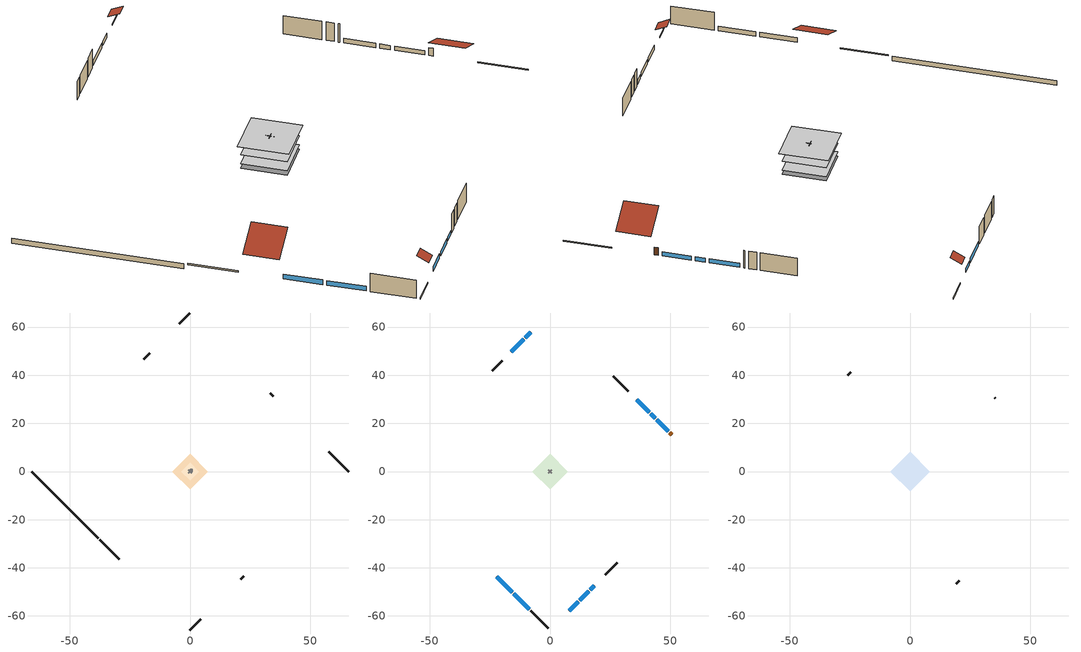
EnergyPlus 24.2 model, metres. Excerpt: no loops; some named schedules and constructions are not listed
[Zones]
crawlspace - vented
 floor foundation (Slab2 construction): -7.45,0 0,7.45 7.45,0 0,-7.45 z-0.91
 wall outside (RimJoist1 construction): -37.43,-28.4 -29.28,-36.54 z0.3:0.61
 wall outside (RimJoist2 construction): 0,65.83 -4.53,61.3 z0.3:0.61
 wall outside (RimJoist3 construction): 65.83,0 57.68,8.15 z0.3:0.61
 wall outside (RimJoist4 construction): 0,-65.83 4.53,-61.3 z0.3:0.61
 wall foundation (FoundationWall1 construction): -65.83,0 -38.09,-27.74 z-0.91:0.3
furnace airloop ret air zone
 floor adiabatic (AdiabaticConst): 0,0 0,1 1,1 1,0 z0
 wall adiabatic (AdiabaticConst): 0,1 0,0 1,0 1,1 0,1 z0:1
 ceiling adiabatic (AdiabaticConst): 1,0 1,1 0,1 0,0 z1
garage
 floor foundation (Slab1 construction): -3.66,0 0,3.66 3.66,0 0,-3.66 z0
 wall outside (Wall1 construction): -16.66,49.17 -19.24,46.58 z0.3:5.18
 wall outside (Wall12 construction): 21.04,-44.79 22.33,-43.5 z0.3:5.18
 wall outside (Wall2 construction): 34.53,31.3 33.23,32.59 z0.3:5.18
 wall to conditioned space (Wall5 construction Reversed): -0.65,0.65 0.65,-0.65 z0.3:5.18
 wall to conditioned space (Wall6 construction Reversed): -0.65,-0.65 0.65,0.65 z0.3:5.18
conditioned space
 floor to crawlspace - vented (Floor1 construction): -7.45,0 0,7.45 7.45,0 0,-7.45 z0.3
 floor to garage (Floor2 construction): -3.66,0 0,3.66 3.66,0 0,-3.66 z0.3
 floor adiabatic (AdiabaticFloorConstruction): -7.45,0 0,7.45 7.45,0 0,-7.45 z2.74
 wall outside (AdiabaticWallConstruction 1): 50.47,15.36 49.82,16 z0.3:2.34
 wall outside (AdiabaticWallConstruction): -22.07,-43.75 -15.73,-50.1 / -15.07,-50.76 -8.72,-57.1 / -10.92,54.91 -16,49.83 z0.3:1.52; 8,-57.82 11.72,-54.11 / 12.37,-53.45 16.09,-49.74 z0.3:1.46; -8,57.82 -10.26,55.56 z0.3:1.37; 49.16,16.66 44.27,21.56 / 43.61,22.22 41.86,23.96 z0.3:1.43; 41.2,24.62 36.08,29.74 z0.3:1.49; 16.74,-49.08 18.47,-47.35 z0.3:1.4
 wall outside (Wall3 construction): -8.06,-57.76 -0.66,-65.17 z0.3:5.18
 wall outside (Wall4 construction): -19.9,45.93 -24.01,41.81 z0.3:5.18
 wall outside (Wall7 construction): 32.58,33.25 26.34,39.48 z0.3:5.18
 wall outside (Wall8 construction): 22.99,-42.84 28.01,-37.82 z0.3:5.18
 window (WindowConstruction): -22.07,-43.75 -15.73,-50.1 z0.3:1.52
 window (WindowConstruction 9): 8,-57.82 11.72,-54.11 z0.3:1.46
 window (WindowConstruction 1): -15.07,-50.76 -8.72,-57.1 z0.3:1.52
 window (WindowConstruction 2): -8,57.82 -10.26,55.56 z0.3:1.37
 window (WindowConstruction 3): -10.92,54.91 -16,49.83 z0.3:1.52
 window (WindowConstruction 4): 49.16,16.66 44.27,21.56 z0.3:1.43
 window (WindowConstruction 5): 43.61,22.22 41.86,23.96 z0.3:1.43
 window (WindowConstruction 6): 41.2,24.62 36.08,29.74 z0.3:1.49
 window (WindowConstruction 7): 12.37,-53.45 16.09,-49.74 z0.3:1.46
 window (WindowConstruction 8): 16.75,-49.08 18.47,-47.36 z0.3:1.4
 door (Door): 50.47,15.36 49.82,16 z0.3:2.34
 ceiling adiabatic (AdiabaticFloorConstruction): 0,-7.45 7.45,0 0,7.45 -7.45,0 z2.74
attic - vented
 floor to conditioned space (Floor3 construction Reversed): -8.3,0 0,8.3 8.3,0 0,-8.3 z5.18
 wall outside (Wall10 construction): 19.13,-46.7 20.38,-45.45 z0.3:5.18
 wall outside (Wall11 construction): 35.42,30.4 35.18,30.64 z0.3:5.18
 wall outside (Wall9 construction): -24.67,41.15 -25.92,39.9 z0.3:5.18
 roof outside (Roof1 construction): -22.73,-43.1,5.18 -17.46,-37.82,8.91 -23.35,-31.92,8.91 -28.63,-37.2,5.18
 roof outside (Roof2 construction): -7.34,58.48,5.18 -5.41,56.55,6.55 -3.25,58.71,6.55 -5.18,60.64,5.18
 roof outside (Roof3 construction): 7.34,-58.48,5.18 5.41,-56.55,6.55 3.25,-58.71,6.55 5.18,-60.64,5.18
 roof outside (Roof4 construction): 51.12,14.7,5.18 45.85,9.43,8.91 51.75,3.53,8.91 57.02,8.8,5.18
[Material] Roughness=Rough; Thermal Absorptance=0.9
Name | Thickness {m} | Conductivity {W/m-K} | Density {kg/m3} | Specific Heat {J/kg-K} | Solar Absorptance | Visible Absorptance
ceiling stud and cavity | 0.0889 | 1.05181 | 20.9862 | 1087.66 | 0.7 | 0.7
floor covering | 0.0127 | 0.0433444 | 54.468 | 1339.84 | 0.6 | 0.6
floor stud and cavity | 0.1397 | 0.923637 | 92.3553 | 1139.71 | 0.7 | 0.7
gypsum board | 0.0127 | 0.160291 | 801 | 837.4 | 0.6 | 0.6
gypsum board 1 | 0.00254 | 0.160291 | 801 | 837.4 | 0.6 | 0.6
osb sheathing 0.5 in. 2; osb sheathing 0.5 in. 3 | 0.0127 | 0.115458 | 512.64 | 1214.23 | 0.7 | 0.7
osb sheathing 0.75 in. | 0.01905 | 0.115458 | 512.64 | 1214.23 | 0.7 | 0.7
wall stud and cavity 2 | 0.1397 | 0.476402 | 139.0536 | 1170.24 | 0.7 | 0.7
[Construction]
Floor1 construction Reversed: floor covering, osb sheathing 0.75 in., floor stud and cavity
Floor3 construction: ceiling stud and cavity, gypsum board 1
Wall5 construction: osb sheathing 0.5 in. 2, wall stud and cavity 2, gypsum board
Wall6 construction: osb sheathing 0.5 in. 3, wall stud and cavity 2, gypsum board
[EnergyManagementSystem:Program]
total_loads_program: Set loads_htg_tot = 0; Set loads_clg_tot = 0; If htg_load_cond > 0; Set loads_htg_tot = loads_htg_tot + (htg_load_cond - clg_load_cond) * 1.0; Set loads_htg_tot = loads_htg_tot + (htg_load_duct - clg_load_duct) * 1.0; EndIf; Set loads_htg_tot = (@Max loads_htg_tot 0); If clg_load_cond > 0; Set loads_clg_tot = loads_clg_tot + (clg_load_cond - htg_load_cond) * 0.0; Set loads_clg_tot = loads_clg_tot + (clg_load_duct - htg_load_duct) * 0.0; EndIf; Set loads_clg_tot = (@Max loads_clg_tot 0)
unmet_hours_program: Set htg_unmet_hours = 0; Set clg_unmet_hours = 0; Set unit_htg_unmet_hours = 0; If ((DayOfYear >= 1) && (DayOfYear <= 365)); Set unit_htg_unmet_hours = unit_htg_unmet_hours + conditioned_space_htg_unmet_s; If unit_htg_unmet_hours > htg_unmet_hours; Set htg_unmet_hours = unit_htg_unmet_hours; EndIf; EndIf
water_heater_Control: Set water_heater_HPWHSchedOverride = water_heater_T_set; If (water_heater_amb_temp<5.56) || (water_heater_amb_temp>48.89); Set water_heater_UESchedOverride = water_heater_T_set; Set water_heater_LESchedOverride = water_heater_T_set; Else; Set water_heater_UESchedOverride = water_heater_T_set - 9.0; Set water_heater_LESchedOverride = 0; EndIf
water_heater_hpwh_EC_adj: If WarmupFlag == 0; Set dhw_e_cons = water_heater_tank_energy + water_heater_tank_on_cycle_parasitic + water_heater_tank_off_cycle_parasitic + water_heater_coil_energy + water_heater_fan_energy; Set water_heater_hpwh_ec_adj_act = 0.0 * dhw_e_cons / 1; EndIf
water_heater_InletAir: Set water_heater_Tamb_act = water_heater_amb_temp; Set water_heater_RHamb_act = 0; Set water_heater_RHamb_act = water_heater_RHamb_act + (water_heater_amb_rh / 100) / 1; Set water_heater_sens_act = (0 - water_heater_sens_cool - (water_heater_tl + water_heater_fan_pwr)) / 1; Set water_heater_lat_act = (0 - water_heater_lat_cool) / 1
[EnergyManagementSystem:Subroutine]
furnace_airloop_0_duct_subroutine: Set AH_MFR = furnace_airloop_AH_MFR / 1; If AH_MFR > 0; Set AH_Tout = furnace_airloop_AH_Tout; Set AH_Wout = furnace_airloop_AH_Wout; Set RA_T = furnace_airloop_RA_T; Set RA_W = furnace_airloop_Ra_W; Set Fan_RTF = furnace_airloop_Fan_RTF; Set DZ_T = furnace_airloop_0_DZ_T; Set DZ_W = furnace_airloop_0_DZ_W; Set AH_VFR = furnace_airloop_AH_VFR / 1; Set h_SA = (@HFnTdbW AH_Tout AH_Wout); Set h_RA = (@HFnTdbW RA_T RA_W); Set h_fg = (@HfgAirFnWTdb AH_Wout AH_Tout); Set h_DZ = (@HFnTdbW DZ_T DZ_W); Set air_cp = 1006.0; Set f_sup = 0.133; Set f_ret = 0.067; Set sup_lk_mfr = f_sup * AH_MFR; Set ret_lk_mfr = f_ret * AH_MFR; Set SupTotLkToCond = sup_lk_mfr*(h_RA - h_SA); Set SupLatLkToCond = sup_lk_mfr*h_fg*(RA_W-AH_Wout); Set SupSensLkToCond = SupTotLkToCond-SupLatLkToCond; Set supply_ua = 168.271; Set eTm = 0-((Fan_RTF/(AH_MFR*air_cp))*supply_ua); Set t_sup = DZ_T+((AH_Tout-DZ_T)*(@Exp eTm)); Set SupCondToCond = AH_MFR*air_cp*(t_sup-AH_Tout); Set SupCondToDZ = 0-SupCondToCond; Set return_ua = 62.323; Set eTm = 0-((Fan_RTF/(AH_MFR*air_cp))*return_ua); Set t_ret = DZ_T+((RA_T-DZ_T)*(@Exp eTm)); Set RetCondToRP = AH_MFR*air_cp*(t_ret-RA_T); Set RetCondToDZ = 0-RetCondToRP; Set RetLatLkToRP = 0; Set RetSensLkToRP = ret_lk_mfr*air_cp*(DZ_T-RA_T); Set SupTotLkToDZ = sup_lk_mfr*(h_SA-h_DZ); Set SupLatLkToDZ = sup_lk_mfr*h_fg*(AH_Wout-DZ_W); Set SupSensLkToDZ = SupTotLkToDZ-SupLatLkToDZ; Set FracOutsideToCond = 1.0; Set FracOutsideToDZ = 0.0; Set FracCondToOutside = 0.0; Set FracDZToOutside = 1.0; Set FracDZToCond = 0.0; Set FracCondToDZ = 0.0; Set lk_imbal_vfr = @ABS(f_sup - f_ret) * AH_VFR; Set ImbalLkCondToDZ = lk_imbal_vfr * FracCondToDZ; Set ImbalLkDZToCond = lk_imbal_vfr * FracDZToCond; Set ImbalLkOutsideToCond = lk_imbal_vfr * FracOutsideToCond; Set ImbalLkOutsideToDZ = lk_imbal_vfr * FracOutsideToDZ; Set ImbalLkCondToOutside = lk_imbal_vfr * FracCondToOutside; Set ImbalLkDZToOutside = lk_imbal_vfr * FracDZToOutside; Else; Set SupLatLkToCond = 0; Set SupSensLkToCond = 0; Set SupCondToCond = 0; Set RetCondToRP = 0; Set RetLatLkToRP = 0; Set RetSensLkToRP = 0; Set RetCondToDZ = 0; Set SupCondToDZ = 0; Set SupLatLkToDZ = 0; Set SupSensLkToDZ = 0; Set ImbalLkCondToDZ = 0; Set ImbalLkDZToCond = 0; Set ImbalLkOutsideToCond = 0; Set ImbalLkOutsideToDZ = 0; Set ImbalLkCondToOutside = 0; Set ImbalLkDZToOutside = 0; EndIf; Set furnace_airloop_0_SupLatLkToCond = SupLatLkToCond; Set furnace_airloop_0_SupSensLkToCond = SupSensLkToCond; Set furnace_airloop_0_SupCondToLv = SupCondToCond; Set furnace_airloop_0_RetCondToRP = RetCondToRP; Set furnace_airloop_0_RetLatLkToRP = RetLatLkToRP; Set furnace_airloop_0_RetSensLkToRP = RetSensLkToRP; Set furnace_airloop_0_RetCondToDZ = RetCondToDZ; Set furnace_airloop_0_SupCondToDZ = SupCondToDZ; Set furnace_airloop_0_SupLatLkToDZ = SupLatLkToDZ; Set furnace_airloop_0_SupSensLkToDZ = SupSensLkToDZ; Set furnace_airloop_0_ZoneMixCondToDZ = ImbalLkCondToDZ; Set furnace_airloop_0_ZoneMixDZToCond = ImbalLkDZToCond; Set furnace_airloop_0_DuctImbalLkSupFanEquivCond = ImbalLkCondToOutside; Set furnace_airloop_0_DuctImbalLkExhFanEquivCond = ImbalLkOutsideToCond; Set furnace_airloop_0_DuctImbalLkSupFanEquivDZ = ImbalLkDZToOutside; Set furnace_airloop_0_DuctImbalLkExhFanEquivDZ = ImbalLkOutsideToDZ
[EnergyManagementSystem:ProgramCallingManager]
component_loads_program_calling_manager: EndOfZoneTimestepAfterZoneReporting; component_loads_program
crawlspace_vented_1_duct_leakage_imbalance_infil_program_calling_manager: BeginZoneTimestepAfterInitHeatBalance; crawlspace_vented_1_duct_leakage_imbalance_infil_program
fridge_schedule_program_calling_manager: BeginZoneTimestepAfterInitHeatBalance; fridge_schedule_program
furnace_airloop_0_duct_program_calling_manager: EndOfSystemTimestepAfterHVACReporting; furnace_airloop_0_duct_program
furnace_supply_fan_disaggregate_program_calling_manager: EndOfSystemTimestepBeforeHVACReporting; furnace_supply_fan_disaggregate_program
infil_program_calling_manager: BeginZoneTimestepAfterInitHeatBalance; infil_program
natural_vent_program_calling_manager: BeginZoneTimestepAfterInitHeatBalance; natural_vent_program
total_airflows_program_calling_manager: EndOfZoneTimestepAfterZoneReporting; total_airflows_program
total_loads_program_calling_manager: EndOfZoneTimestepAfterZoneReporting; total_loads_program
unmet_hours_program_calling_manager: EndOfZoneTimestepBeforeZoneReporting; unmet_hours_program
water_heater_hpwh_EC_adj_ProgramManager: EndOfSystemTimestepBeforeHVACReporting; water_heater_hpwh_EC_adj
water_heater_ProgramManager: InsideHVACSystemIterationLoop; water_heater_Control; water_heater_InletAir
[EnergyManagementSystem:OutputVariable]
Name | EMS Variable | Type of Data in Variable | Update Frequency | EMS Program or Subroutine | Units
furnace supply fan disaggregate htg primary | furnace_supply_fan_primary_htg | Summed | SystemTimestep | furnace_supply_fan_disaggregate_program | J
loads_htg_tot_peakload_outvar; loads_htg_tot_annual_outvar; loads_htg_tot_timeseries_outvar | loads_htg_tot | Summed | ZoneTimestep | total_loads_program | J
loads_clg_tot_peakload_outvar; loads_clg_tot_annual_outvar; loads_clg_tot_timeseries_outvar | loads_clg_tot | Summed | ZoneTimestep | total_loads_program | J
htg_unmet_hours_annual_outvar; htg_unmet_hours_timeseries_outvar | htg_unmet_hours | Summed | ZoneTimestep | unmet_hours_program | hr
clg_unmet_hours_annual_outvar; clg_unmet_hours_timeseries_outvar | clg_unmet_hours | Summed | ZoneTimestep | unmet_hours_program | hr
loads_htg_roofs_annual_outvar; loads_htg_roofs_timeseries_outvar | loads_htg_roofs | Summed | ZoneTimestep | component_loads_program | J
loads_htg_ceilings_annual_outvar; loads_htg_ceilings_timeseries_outvar | loads_htg_ceilings | Summed | ZoneTimestep | component_loads_program | J
loads_htg_walls_annual_outvar; loads_htg_walls_timeseries_outvar | loads_htg_walls | Summed | ZoneTimestep | component_loads_program | J
loads_htg_rim_joists_annual_outvar; loads_htg_rim_joists_timeseries_outvar | loads_htg_rim_joists | Summed | ZoneTimestep | component_loads_program | J
loads_htg_foundation_walls_annual_outvar; loads_htg_foundation_walls_timeseries_outvar | loads_htg_foundation_walls | Summed | ZoneTimestep | component_loads_program | J
loads_htg_doors_annual_outvar; loads_htg_doors_timeseries_outvar | loads_htg_doors | Summed | ZoneTimestep | component_loads_program | J
loads_htg_windows_conduction_annual_outvar; loads_htg_windows_conduction_timeseries_outvar | loads_htg_windows_conduction | Summed | ZoneTimestep | component_loads_program | J
loads_htg_windows_solar_annual_outvar; loads_htg_windows_solar_timeseries_outvar | loads_htg_windows_solar | Summed | ZoneTimestep | component_loads_program | J
loads_htg_skylights_conduction_annual_outvar; loads_htg_skylights_conduction_timeseries_outvar | loads_htg_skylights_conduction | Summed | ZoneTimestep | component_loads_program | J
loads_htg_skylights_solar_annual_outvar; loads_htg_skylights_solar_timeseries_outvar | loads_htg_skylights_solar | Summed | ZoneTimestep | component_loads_program | J
loads_htg_floors_annual_outvar; loads_htg_floors_timeseries_outvar | loads_htg_floors | Summed | ZoneTimestep | component_loads_program | J
loads_htg_slabs_annual_outvar; loads_htg_slabs_timeseries_outvar | loads_htg_slabs | Summed | ZoneTimestep | component_loads_program | J
loads_htg_internal_mass_annual_outvar; loads_htg_internal_mass_timeseries_outvar | loads_htg_internal_mass | Summed | ZoneTimestep | component_loads_program | J
loads_htg_infil_annual_outvar; loads_htg_infil_timeseries_outvar | loads_htg_infil | Summed | ZoneTimestep | component_loads_program | J
loads_htg_natvent_annual_outvar; loads_htg_natvent_timeseries_outvar | loads_htg_natvent | Summed | ZoneTimestep | component_loads_program | J
loads_htg_mechvent_annual_outvar; loads_htg_mechvent_timeseries_outvar | loads_htg_mechvent | Summed | ZoneTimestep | component_loads_program | J
loads_htg_whf_annual_outvar; loads_htg_whf_timeseries_outvar | loads_htg_whf | Summed | ZoneTimestep | component_loads_program | J
loads_htg_ducts_annual_outvar; loads_htg_ducts_timeseries_outvar | loads_htg_ducts | Summed | ZoneTimestep | component_loads_program | J
loads_htg_intgains_annual_outvar; loads_htg_intgains_timeseries_outvar | loads_htg_intgains | Summed | ZoneTimestep | component_loads_program | J
loads_htg_lighting_annual_outvar; loads_htg_lighting_timeseries_outvar | loads_htg_lighting | Summed | ZoneTimestep | component_loads_program | J
loads_clg_roofs_annual_outvar; loads_clg_roofs_timeseries_outvar | loads_clg_roofs | Summed | ZoneTimestep | component_loads_program | J
loads_clg_ceilings_annual_outvar; loads_clg_ceilings_timeseries_outvar | loads_clg_ceilings | Summed | ZoneTimestep | component_loads_program | J
loads_clg_walls_annual_outvar; loads_clg_walls_timeseries_outvar | loads_clg_walls | Summed | ZoneTimestep | component_loads_program | J
loads_clg_rim_joists_annual_outvar; loads_clg_rim_joists_timeseries_outvar | loads_clg_rim_joists | Summed | ZoneTimestep | component_loads_program | J
loads_clg_foundation_walls_annual_outvar; loads_clg_foundation_walls_timeseries_outvar | loads_clg_foundation_walls | Summed | ZoneTimestep | component_loads_program | J
loads_clg_doors_annual_outvar; loads_clg_doors_timeseries_outvar | loads_clg_doors | Summed | ZoneTimestep | component_loads_program | J
loads_clg_windows_conduction_annual_outvar; loads_clg_windows_conduction_timeseries_outvar | loads_clg_windows_conduction | Summed | ZoneTimestep | component_loads_program | J
loads_clg_windows_solar_annual_outvar; loads_clg_windows_solar_timeseries_outvar | loads_clg_windows_solar | Summed | ZoneTimestep | component_loads_program | J
loads_clg_skylights_conduction_annual_outvar; loads_clg_skylights_conduction_timeseries_outvar | loads_clg_skylights_conduction | Summed | ZoneTimestep | component_loads_program | J
loads_clg_skylights_solar_annual_outvar; loads_clg_skylights_solar_timeseries_outvar | loads_clg_skylights_solar | Summed | ZoneTimestep | component_loads_program | J
loads_clg_floors_annual_outvar; loads_clg_floors_timeseries_outvar | loads_clg_floors | Summed | ZoneTimestep | component_loads_program | J
loads_clg_slabs_annual_outvar; loads_clg_slabs_timeseries_outvar | loads_clg_slabs | Summed | ZoneTimestep | component_loads_program | J
loads_clg_internal_mass_annual_outvar; loads_clg_internal_mass_timeseries_outvar | loads_clg_internal_mass | Summed | ZoneTimestep | component_loads_program | J
loads_clg_infil_annual_outvar; loads_clg_infil_timeseries_outvar | loads_clg_infil | Summed | ZoneTimestep | component_loads_program | J
loads_clg_natvent_annual_outvar; loads_clg_natvent_timeseries_outvar | loads_clg_natvent | Summed | ZoneTimestep | component_loads_program | J
loads_clg_mechvent_annual_outvar; loads_clg_mechvent_timeseries_outvar | loads_clg_mechvent | Summed | ZoneTimestep | component_loads_program | J
loads_clg_whf_annual_outvar; loads_clg_whf_timeseries_outvar | loads_clg_whf | Summed | ZoneTimestep | component_loads_program | J
loads_clg_ducts_annual_outvar; loads_clg_ducts_timeseries_outvar | loads_clg_ducts | Summed | ZoneTimestep | component_loads_program | J
loads_clg_intgains_annual_outvar; loads_clg_intgains_timeseries_outvar | loads_clg_intgains | Summed | ZoneTimestep | component_loads_program | J
loads_clg_lighting_annual_outvar; loads_clg_lighting_timeseries_outvar | loads_clg_lighting | Summed | ZoneTimestep | component_loads_program | J
total_infil_flow_rate_timeseries_outvar | total_infil_flow_rate | Averaged | ZoneTimestep | total_airflows_program | m^3/s
total_mechvent_flow_rate_timeseries_outvar | total_mechvent_flow_rate | Averaged | ZoneTimestep | total_airflows_program | m^3/s
total_natvent_flow_rate_timeseries_outvar | total_natvent_flow_rate | Averaged | ZoneTimestep | total_airflows_program | m^3/s
total_whf_flow_rate_timeseries_outvar | total_whf_flow_rate | Averaged | ZoneTimestep | total_airflows_program | m^3/s
[Schedule:Day:Interval]
trans schedule winter=0.85 summer=0.7 day; trans schedule winter=0.85 summer=0.7 day 2: No, 24:00, 0.85
trans schedule winter=0.85 summer=0.7 day 1: No, 24:00, 0.7
trans schedule winter=0.85 summer=0.7 default day; mech vent bath fan 0 schedule default day; mech vent range fan 0 schedule default day; misc permanent spa heater schedule default day; misc permanent spa pump schedule default day; general water use schedule default day; freezer schedule default day; cooling season schedule day; cooling season schedule day 2; cooling season schedule default day; exterior lighting schedule default day; natural vent schedule default day: No, 24:00, 0
mech vent bath fan 0 schedule day: No, 05:00, 0, 06:00, 1, 24:00, 0
mech vent range fan 0 schedule day: No, 19:00, 0, 20:00, 1, 24:00, 0
misc permanent spa heater schedule day; misc permanent spa heater schedule day 6: No, 01:00, 0.145464, 02:00, 0.175769, 03:00, 0.145464, 04:00, 0.175769, 05:00, 0.284867, 06:00, 0.406087, 07:00, 0.345477, 09:00, 0.145464, 10:00, 0.115159, 11:00, 0.090915, 14:00, 0.084854, 15:00, 0.145464, 16:00, 0.351538, 17:00, 0.763686, 18:00, 0.739442, 19:00, 0.412148, 20:00, 0.369721, 21:00, 0.309111, 22:00, 0.260623, 24:00, 0.145464
misc permanent spa heater schedule day 1: No, 01:00, 0.145116, 02:00, 0.175349, 03:00, 0.145116, 04:00, 0.175349, 05:00, 0.284186, 06:00, 0.405117, 07:00, 0.344652, 09:00, 0.145116, 10:00, 0.114884, 11:00, 0.0906978, 14:00, 0.0846513, 15:00, 0.145116, 16:00, 0.350698, 17:00, 0.761861, 18:00, 0.737675, 19:00, 0.411163, 20:00, 0.368838, 21:00, 0.308372, 22:00, 0.26, 24:00, 0.145116
misc permanent spa heater schedule day 2: No, 01:00, 0.188391, 02:00, 0.227639, 03:00, 0.188391, 04:00, 0.227639, 05:00, 0.368932, 06:00, 0.525924, 07:00, 0.447428, 09:00, 0.188391, 10:00, 0.149143, 11:00, 0.117744, 14:00, 0.109895, 15:00, 0.188391, 16:00, 0.455277, 17:00, 0.989051, 18:00, 0.957653, 19:00, 0.533774, 20:00, 0.478826, 21:00, 0.40033, 22:00, 0.337533, 24:00, 0.188391
misc permanent spa heater schedule day 3; misc permanent spa pump schedule day 5; misc permanent spa pump schedule day 7: No, 01:00, 0.190476, 02:00, 0.230159, 03:00, 0.190476, 04:00, 0.230159, 05:00, 0.373016, 06:00, 0.531746, 07:00, 0.452381, 09:00, 0.190476, 10:00, 0.150794, 11:00, 0.119048, 14:00, 0.111111, 15:00, 0.190476, 16:00, 0.460317, 17:00, 1, 18:00, 0.968254, 19:00, 0.539683, 20:00, 0.484127, 21:00, 0.404762, 22:00, 0.34127, 24:00, 0.190476
misc permanent spa heater schedule day 4: No, 01:00, 0.1618, 02:00, 0.195509, 03:00, 0.1618, 04:00, 0.195509, 05:00, 0.316859, 06:00, 0.451693, 07:00, 0.384276, 09:00, 0.1618, 10:00, 0.128092, 11:00, 0.101125, 14:00, 0.0943836, 15:00, 0.1618, 16:00, 0.391018, 17:00, 0.849453, 18:00, 0.822486, 19:00, 0.458435, 20:00, 0.411243, 21:00, 0.343826, 22:00, 0.289893, 24:00, 0.1618
misc permanent spa heater schedule day 5: No, 01:00, 0.160758, 02:00, 0.194249, 03:00, 0.160758, 04:00, 0.194249, 05:00, 0.314817, 06:00, 0.448782, 07:00, 0.3818, 09:00, 0.160758, 10:00, 0.127267, 11:00, 0.100474, 14:00, 0.0937753, 15:00, 0.160758, 16:00, 0.388498, 17:00, 0.843978, 18:00, 0.817185, 19:00, 0.45548, 20:00, 0.408593, 21:00, 0.34161, 22:00, 0.288024, 24:00, 0.160758
misc permanent spa pump schedule day; misc permanent spa pump schedule day 2; misc permanent spa pump schedule day 4; misc permanent spa pump schedule day 8; misc permanent spa pump schedule day 10: No, 01:00, 0.151232, 02:00, 0.182738, 03:00, 0.151232, 04:00, 0.182738, 05:00, 0.296162, 06:00, 0.422188, 07:00, 0.359175, 09:00, 0.151232, 10:00, 0.119725, 11:00, 0.0945197, 14:00, 0.0882184, 15:00, 0.151232, 16:00, 0.365476, 17:00, 0.793966, 18:00, 0.76876, 19:00, 0.428489, 20:00, 0.38438, 21:00, 0.321367, 22:00, 0.270956, 24:00, 0.151232
misc permanent spa pump schedule day 1: No, 01:00, 0.152381, 02:00, 0.184127, 03:00, 0.152381, 04:00, 0.184127, 05:00, 0.298413, 06:00, 0.425397, 07:00, 0.361905, 09:00, 0.152381, 10:00, 0.120635, 11:00, 0.0952381, 14:00, 0.0888889, 15:00, 0.152381, 16:00, 0.368254, 17:00, 0.8, 18:00, 0.774603, 19:00, 0.431746, 20:00, 0.387302, 21:00, 0.32381, 22:00, 0.273016, 24:00, 0.152381
misc permanent spa pump schedule day 3; misc permanent spa pump schedule day 9: No, 01:00, 0.150246, 02:00, 0.181548, 03:00, 0.150246, 04:00, 0.181548, 05:00, 0.294232, 06:00, 0.419438, 07:00, 0.356835, 09:00, 0.150246, 10:00, 0.118945, 11:00, 0.0939039, 14:00, 0.0876437, 15:00, 0.150246, 16:00, 0.363095, 17:00, 0.788793, 18:00, 0.763752, 19:00, 0.425698, 20:00, 0.381876, 21:00, 0.319273, 22:00, 0.269191, 24:00, 0.150246
misc permanent spa pump schedule day 6: No, 01:00, 0.190148, 02:00, 0.229762, 03:00, 0.190148, 04:00, 0.229762, 05:00, 0.372373, 06:00, 0.530829, 07:00, 0.451601, 09:00, 0.190148, 10:00, 0.150534, 11:00, 0.118842, 14:00, 0.11092, 15:00, 0.190148, 16:00, 0.459524, 17:00, 0.998276, 18:00, 0.966585, 19:00, 0.538752, 20:00, 0.483292, 21:00, 0.404064, 22:00, 0.340681, 24:00, 0.190148
general water use schedule day: No, 01:00, 0.315068, 03:00, 0.287671, 04:00, 0.342466, 05:00, 0.369863, 06:00, 0.520548, 07:00, 0.60274, 08:00, 0.534247, 10:00, 0.506849, 11:00, 0.465753, 14:00, 0.479452, 15:00, 0.534247, 16:00, 0.589041, 17:00, 0.69863, 18:00, 0.876712, 19:00, 0.890411, 20:00, 0.986301, 21:00, 1, 22:00, 0.863014, 23:00, 0.616438, 24:00, 0.465753
freezer schedule day; freezer schedule day 6: No, 01:00, 0.610949, 02:00, 0.595675, 03:00, 0.580401, 04:00, 0.565128, 06:00, 0.549854, 07:00, 0.580401, 08:00, 0.610949, 10:00, 0.626223, 12:00, 0.610949, 15:00, 0.641496, 16:00, 0.626223, 17:00, 0.672044, 18:00, 0.733139, 19:00, 0.763686, 20:00, 0.733139, 21:00, 0.717865, 22:00, 0.702591, 23:00, 0.672044, 24:00, 0.626223
freezer schedule day 1: No, 01:00, 0.609489, 02:00, 0.594252, 03:00, 0.579015, 04:00, 0.563777, 06:00, 0.54854, 07:00, 0.579015, 08:00, 0.609489, 10:00, 0.624726, 12:00, 0.609489, 15:00, 0.639964, 16:00, 0.624726, 17:00, 0.670438, 18:00, 0.731387, 19:00, 0.761861, 20:00, 0.731387, 21:00, 0.71615, 22:00, 0.700912, 23:00, 0.670438, 24:00, 0.624726
freezer schedule day 2: No, 01:00, 0.791241, 02:00, 0.77146, 03:00, 0.751679, 04:00, 0.731898, 06:00, 0.712117, 07:00, 0.751679, 08:00, 0.791241, 10:00, 0.811022, 12:00, 0.791241, 15:00, 0.830803, 16:00, 0.811022, 17:00, 0.870365, 18:00, 0.949489, 19:00, 0.989051, 20:00, 0.949489, 21:00, 0.929708, 22:00, 0.909927, 23:00, 0.870365, 24:00, 0.811022
freezer schedule day 3: No, 01:00, 0.8, 02:00, 0.78, 03:00, 0.76, 04:00, 0.74, 06:00, 0.72, 07:00, 0.76, 08:00, 0.8, 10:00, 0.82, 12:00, 0.8, 15:00, 0.84, 16:00, 0.82, 17:00, 0.88, 18:00, 0.96, 19:00, 1, 20:00, 0.96, 21:00, 0.94, 22:00, 0.92, 23:00, 0.88, 24:00, 0.82
freezer schedule day 4: No, 01:00, 0.679562, 02:00, 0.662573, 03:00, 0.645584, 04:00, 0.628595, 06:00, 0.611606, 07:00, 0.645584, 08:00, 0.679562, 10:00, 0.696551, 12:00, 0.679562, 15:00, 0.71354, 16:00, 0.696551, 17:00, 0.747518, 18:00, 0.815474, 19:00, 0.849453, 20:00, 0.815474, 21:00, 0.798485, 22:00, 0.781496, 23:00, 0.747518, 24:00, 0.696551
freezer schedule day 5: No, 01:00, 0.675182, 02:00, 0.658303, 03:00, 0.641423, 04:00, 0.624544, 06:00, 0.607664, 07:00, 0.641423, 08:00, 0.675182, 10:00, 0.692062, 12:00, 0.675182, 15:00, 0.708942, 16:00, 0.692062, 17:00, 0.742701, 18:00, 0.810219, 19:00, 0.843978, 20:00, 0.810219, 21:00, 0.793339, 22:00, 0.77646, 23:00, 0.742701, 24:00, 0.692062
cooling season schedule day 1; natural vent schedule day: No, 24:00, 1
exterior lighting schedule day: No, 01:00, 0.566667, 03:00, 0.524167, 05:00, 0.495833, 06:00, 0.5525, 07:00, 0.623333, 08:00, 0.580833, 09:00, 0.439167, 10:00, 0.354167, 12:00, 0.34, 13:00, 0.354167, 14:00, 0.396667, 15:00, 0.425, 16:00, 0.495833, 17:00, 0.623333, 18:00, 0.793333, 19:00, 0.906667, 20:00, 0.963333, 21:00, 0.991667, 22:00, 0.920833, 23:00, 0.793333, 24:00, 0.665833
exterior lighting schedule day 1: No, 01:00, 0.528571, 03:00, 0.488929, 05:00, 0.4625, 06:00, 0.515357, 07:00, 0.581429, 08:00, 0.541786, 09:00, 0.409643, 10:00, 0.330357, 12:00, 0.317143, 13:00, 0.330357, 14:00, 0.37, 15:00, 0.396429, 16:00, 0.4625, 17:00, 0.581429, 18:00, 0.74, 19:00, 0.845714, 20:00, 0.898571, 21:00, 0.925, 22:00, 0.858929, 23:00, 0.74, 24:00, 0.621071
exterior lighting schedule day 10: No, 01:00, 0.552381, 03:00, 0.510952, 05:00, 0.483333, 06:00, 0.538571, 07:00, 0.607619, 08:00, 0.56619, 09:00, 0.428095, 10:00, 0.345238, 12:00, 0.331429, 13:00, 0.345238, 14:00, 0.386667, 15:00, 0.414286, 16:00, 0.483333, 17:00, 0.607619, 18:00, 0.773333, 19:00, 0.88381, 20:00, 0.939048, 21:00, 0.966667, 22:00, 0.897619, 23:00, 0.773333, 24:00, 0.649048
exterior lighting schedule day 11: No, 01:00, 0.571429, 03:00, 0.528571, 05:00, 0.5, 06:00, 0.557143, 07:00, 0.628571, 08:00, 0.585714, 09:00, 0.442857, 10:00, 0.357143, 12:00, 0.342857, 13:00, 0.357143, 14:00, 0.4, 15:00, 0.428571, 16:00, 0.5, 17:00, 0.628571, 18:00, 0.8, 19:00, 0.914286, 20:00, 0.971429, 21:00, 1, 22:00, 0.928571, 23:00, 0.8, 24:00, 0.671429
exterior lighting schedule day 2: No, 01:00, 0.485714, 03:00, 0.449286, 05:00, 0.425, 06:00, 0.473571, 07:00, 0.534286, 08:00, 0.497857, 09:00, 0.376429, 10:00, 0.303571, 12:00, 0.291429, 13:00, 0.303571, 14:00, 0.34, 15:00, 0.364286, 16:00, 0.425, 17:00, 0.534286, 18:00, 0.68, 19:00, 0.777143, 20:00, 0.825714, 21:00, 0.85, 22:00, 0.789286, 23:00, 0.68, 24:00, 0.570714
exterior lighting schedule day 3: No, 01:00, 0.442857, 03:00, 0.409643, 05:00, 0.3875, 06:00, 0.431786, 07:00, 0.487143, 08:00, 0.453929, 09:00, 0.343214, 10:00, 0.276786, 12:00, 0.265714, 13:00, 0.276786, 14:00, 0.31, 15:00, 0.332143, 16:00, 0.3875, 17:00, 0.487143, 18:00, 0.62, 19:00, 0.708571, 20:00, 0.752857, 21:00, 0.775, 22:00, 0.719643, 23:00, 0.62, 24:00, 0.520357
exterior lighting schedule day 4: No, 01:00, 0.4, 03:00, 0.37, 05:00, 0.35, 06:00, 0.39, 07:00, 0.44, 08:00, 0.41, 09:00, 0.31, 10:00, 0.25, 12:00, 0.24, 13:00, 0.25, 14:00, 0.28, 15:00, 0.3, 16:00, 0.35, 17:00, 0.44, 18:00, 0.56, 19:00, 0.64, 20:00, 0.68, 21:00, 0.7, 22:00, 0.65, 23:00, 0.56, 24:00, 0.47
exterior lighting schedule day 5: No, 01:00, 0.380952, 03:00, 0.352381, 05:00, 0.333333, 06:00, 0.371429, 07:00, 0.419048, 08:00, 0.390476, 09:00, 0.295238, 10:00, 0.238095, 12:00, 0.228571, 13:00, 0.238095, 14:00, 0.266667, 15:00, 0.285714, 16:00, 0.333333, 17:00, 0.419048, 18:00, 0.533333, 19:00, 0.609524, 20:00, 0.647619, 21:00, 0.666667, 22:00, 0.619048, 23:00, 0.533333, 24:00, 0.447619
exterior lighting schedule day 6: No, 01:00, 0.390476, 03:00, 0.36119, 05:00, 0.341667, 06:00, 0.380714, 07:00, 0.429524, 08:00, 0.400238, 09:00, 0.302619, 10:00, 0.244048, 12:00, 0.234286, 13:00, 0.244048, 14:00, 0.273333, 15:00, 0.292857, 16:00, 0.341667, 17:00, 0.429524, 18:00, 0.546667, 19:00, 0.624762, 20:00, 0.66381, 21:00, 0.683333, 22:00, 0.634524, 23:00, 0.546667, 24:00, 0.45881
exterior lighting schedule day 7: No, 01:00, 0.419048, 03:00, 0.387619, 05:00, 0.366667, 06:00, 0.408571, 07:00, 0.460952, 08:00, 0.429524, 09:00, 0.324762, 10:00, 0.261905, 12:00, 0.251429, 13:00, 0.261905, 14:00, 0.293333, 15:00, 0.314286, 16:00, 0.366667, 17:00, 0.460952, 18:00, 0.586667, 19:00, 0.670476, 20:00, 0.712381, 21:00, 0.733333, 22:00, 0.680952, 23:00, 0.586667, 24:00, 0.492381
exterior lighting schedule day 8: No, 01:00, 0.466667, 03:00, 0.431667, 05:00, 0.408333, 06:00, 0.455, 07:00, 0.513333, 08:00, 0.478333, 09:00, 0.361667, 10:00, 0.291667, 12:00, 0.28, 13:00, 0.291667, 14:00, 0.326667, 15:00, 0.35, 16:00, 0.408333, 17:00, 0.513333, 18:00, 0.653333, 19:00, 0.746667, 20:00, 0.793333, 21:00, 0.816667, 22:00, 0.758333, 23:00, 0.653333, 24:00, 0.548333
exterior lighting schedule day 9: No, 01:00, 0.509524, 03:00, 0.47131, 05:00, 0.445833, 06:00, 0.496786, 07:00, 0.560476, 08:00, 0.522262, 09:00, 0.394881, 10:00, 0.318452, 12:00, 0.305714, 13:00, 0.318452, 14:00, 0.356667, 15:00, 0.382143, 16:00, 0.445833, 17:00, 0.560476, 18:00, 0.713333, 19:00, 0.815238, 20:00, 0.86619, 21:00, 0.891667, 22:00, 0.827976, 23:00, 0.713333, 24:00, 0.59869
[Schedule:Week:Daily]
misc permanent spa pump schedule Week Rule - Feb4-Feb24: misc permanent spa pump schedule day 1, misc permanent spa pump schedule day 1, misc permanent spa pump schedule day 1, misc permanent spa pump schedule day 1, misc permanent spa pump schedule day 1, misc permanent spa pump schedule day 1, misc permanent spa pump schedule day 1, misc permanent spa pump schedule default day, misc permanent spa pump schedule default day, misc permanent spa pump schedule default day, misc permanent spa pump schedule default day, misc permanent spa pump schedule default day
misc permanent spa pump schedule Week Rule - Feb25-Mar3: misc permanent spa pump schedule day 1, misc permanent spa pump schedule day 1, misc permanent spa pump schedule day 1, misc permanent spa pump schedule day 1, misc permanent spa pump schedule day 2, misc permanent spa pump schedule day 2, misc permanent spa pump schedule day 2, misc permanent spa pump schedule default day, misc permanent spa pump schedule default day, misc permanent spa pump schedule default day, misc permanent spa pump schedule default day, misc permanent spa pump schedule default day
misc permanent spa pump schedule Week Rule - Mar4-Mar31: misc permanent spa pump schedule day 2, misc permanent spa pump schedule day 2, misc permanent spa pump schedule day 2, misc permanent spa pump schedule day 2, misc permanent spa pump schedule day 2, misc permanent spa pump schedule day 2, misc permanent spa pump schedule day 2, misc permanent spa pump schedule default day, misc permanent spa pump schedule default day, misc permanent spa pump schedule default day, misc permanent spa pump schedule default day, misc permanent spa pump schedule default day
misc permanent spa pump schedule Week Rule - Apr1-Apr28: misc permanent spa pump schedule day 3, misc permanent spa pump schedule day 3, misc permanent spa pump schedule day 3, misc permanent spa pump schedule day 3, misc permanent spa pump schedule day 3, misc permanent spa pump schedule day 3, misc permanent spa pump schedule day 3, misc permanent spa pump schedule default day, misc permanent spa pump schedule default day, misc permanent spa pump schedule default day, misc permanent spa pump schedule default day, misc permanent spa pump schedule default day
misc permanent spa pump schedule Week Rule - Apr29-May5: misc permanent spa pump schedule day 3, misc permanent spa pump schedule day 3, misc permanent spa pump schedule day 4, misc permanent spa pump schedule day 4, misc permanent spa pump schedule day 4, misc permanent spa pump schedule day 4, misc permanent spa pump schedule day 4, misc permanent spa pump schedule default day, misc permanent spa pump schedule default day, misc permanent spa pump schedule default day, misc permanent spa pump schedule default day, misc permanent spa pump schedule default day
misc permanent spa pump schedule Week Rule - May6-May26: misc permanent spa pump schedule day 4, misc permanent spa pump schedule day 4, misc permanent spa pump schedule day 4, misc permanent spa pump schedule day 4, misc permanent spa pump schedule day 4, misc permanent spa pump schedule day 4, misc permanent spa pump schedule day 4, misc permanent spa pump schedule default day, misc permanent spa pump schedule default day, misc permanent spa pump schedule default day, misc permanent spa pump schedule default day, misc permanent spa pump schedule default day
misc permanent spa pump schedule Week Rule - May27-Jun2: misc permanent spa pump schedule day 4, misc permanent spa pump schedule day 4, misc permanent spa pump schedule day 4, misc permanent spa pump schedule day 4, misc permanent spa pump schedule day 4, misc permanent spa pump schedule day 5, misc permanent spa pump schedule day 5, misc permanent spa pump schedule default day, misc permanent spa pump schedule default day, misc permanent spa pump schedule default day, misc permanent spa pump schedule default day, misc permanent spa pump schedule default day
misc permanent spa pump schedule Week Rule - Jun3-Jun30: misc permanent spa pump schedule day 5, misc permanent spa pump schedule day 5, misc permanent spa pump schedule day 5, misc permanent spa pump schedule day 5, misc permanent spa pump schedule day 5, misc permanent spa pump schedule day 5, misc permanent spa pump schedule day 5, misc permanent spa pump schedule default day, misc permanent spa pump schedule default day, misc permanent spa pump schedule default day, misc permanent spa pump schedule default day, misc permanent spa pump schedule default day
misc permanent spa pump schedule Week Rule - Jul1-Aug25: misc permanent spa pump schedule day 6, misc permanent spa pump schedule day 6, misc permanent spa pump schedule day 6, misc permanent spa pump schedule day 6, misc permanent spa pump schedule day 6, misc permanent spa pump schedule day 6, misc permanent spa pump schedule day 6, misc permanent spa pump schedule default day, misc permanent spa pump schedule default day, misc permanent spa pump schedule default day, misc permanent spa pump schedule default day, misc permanent spa pump schedule default day
misc permanent spa pump schedule Week Rule - Aug26-Sep1: misc permanent spa pump schedule day 6, misc permanent spa pump schedule day 6, misc permanent spa pump schedule day 6, misc permanent spa pump schedule day 6, misc permanent spa pump schedule day 6, misc permanent spa pump schedule day 6, misc permanent spa pump schedule day 7, misc permanent spa pump schedule default day, misc permanent spa pump schedule default day, misc permanent spa pump schedule default day, misc permanent spa pump schedule default day, misc permanent spa pump schedule default day
misc permanent spa pump schedule Week Rule - Sep2-Sep29: misc permanent spa pump schedule day 7, misc permanent spa pump schedule day 7, misc permanent spa pump schedule day 7, misc permanent spa pump schedule day 7, misc permanent spa pump schedule day 7, misc permanent spa pump schedule day 7, misc permanent spa pump schedule day 7, misc permanent spa pump schedule default day, misc permanent spa pump schedule default day, misc permanent spa pump schedule default day, misc permanent spa pump schedule default day, misc permanent spa pump schedule default day
misc permanent spa pump schedule Week Rule - Sep30-Oct6: misc permanent spa pump schedule day 7, misc permanent spa pump schedule day 8, misc permanent spa pump schedule day 8, misc permanent spa pump schedule day 8, misc permanent spa pump schedule day 8, misc permanent spa pump schedule day 8, misc permanent spa pump schedule day 8, misc permanent spa pump schedule default day, misc permanent spa pump schedule default day, misc permanent spa pump schedule default day, misc permanent spa pump schedule default day, misc permanent spa pump schedule default day
misc permanent spa pump schedule Week Rule - Oct7-Oct27: misc permanent spa pump schedule day 8, misc permanent spa pump schedule day 8, misc permanent spa pump schedule day 8, misc permanent spa pump schedule day 8, misc permanent spa pump schedule day 8, misc permanent spa pump schedule day 8, misc permanent spa pump schedule day 8, misc permanent spa pump schedule default day, misc permanent spa pump schedule default day, misc permanent spa pump schedule default day, misc permanent spa pump schedule default day, misc permanent spa pump schedule default day
misc permanent spa pump schedule Week Rule - Oct28-Nov3: misc permanent spa pump schedule day 8, misc permanent spa pump schedule day 8, misc permanent spa pump schedule day 8, misc permanent spa pump schedule day 8, misc permanent spa pump schedule day 9, misc permanent spa pump schedule day 9, misc permanent spa pump schedule day 9, misc permanent spa pump schedule default day, misc permanent spa pump schedule default day, misc permanent spa pump schedule default day, misc permanent spa pump schedule default day, misc permanent spa pump schedule default day
misc permanent spa pump schedule Week Rule - Nov4-Nov24: misc permanent spa pump schedule day 9, misc permanent spa pump schedule day 9, misc permanent spa pump schedule day 9, misc permanent spa pump schedule day 9, misc permanent spa pump schedule day 9, misc permanent spa pump schedule day 9, misc permanent spa pump schedule day 9, misc permanent spa pump schedule default day, misc permanent spa pump schedule default day, misc permanent spa pump schedule default day, misc permanent spa pump schedule default day, misc permanent spa pump schedule default day
misc permanent spa pump schedule Week Rule - Nov25-Dec1: misc permanent spa pump schedule day 9, misc permanent spa pump schedule day 9, misc permanent spa pump schedule day 9, misc permanent spa pump schedule day 9, misc permanent spa pump schedule day 9, misc permanent spa pump schedule day 9, misc permanent spa pump schedule day 10, misc permanent spa pump schedule default day, misc permanent spa pump schedule default day, misc permanent spa pump schedule default day, misc permanent spa pump schedule default day, misc permanent spa pump schedule default day
misc permanent spa pump schedule Week Rule - Dec2-Dec31: misc permanent spa pump schedule day 10, misc permanent spa pump schedule day 10, misc permanent spa pump schedule day 10, misc permanent spa pump schedule day 10, misc permanent spa pump schedule day 10, misc permanent spa pump schedule day 10, misc permanent spa pump schedule day 10, misc permanent spa pump schedule default day, misc permanent spa pump schedule default day, misc permanent spa pump schedule default day, misc permanent spa pump schedule default day, misc permanent spa pump schedule default day
general water use schedule Week Rule - Jan1-Dec31: general water use schedule day, general water use schedule day, general water use schedule day, general water use schedule day, general water use schedule day, general water use schedule day, general water use schedule day, general water use schedule default day, general water use schedule default day, general water use schedule default day, general water use schedule default day, general water use schedule default day
freezer schedule Week Rule - Jan1-Jan27: freezer schedule day, freezer schedule day, freezer schedule day, freezer schedule day, freezer schedule day, freezer schedule day, freezer schedule day, freezer schedule default day, freezer schedule default day, freezer schedule default day, freezer schedule default day, freezer schedule default day
freezer schedule Week Rule - Jan28-Feb3: freezer schedule day, freezer schedule day, freezer schedule day, freezer schedule day, freezer schedule day 1, freezer schedule day 1, freezer schedule day 1, freezer schedule default day, freezer schedule default day, freezer schedule default day, freezer schedule default day, freezer schedule default day
freezer schedule Week Rule - Feb4-Feb24: freezer schedule day 1, freezer schedule day 1, freezer schedule day 1, freezer schedule day 1, freezer schedule day 1, freezer schedule day 1, freezer schedule day 1, freezer schedule default day, freezer schedule default day, freezer schedule default day, freezer schedule default day, freezer schedule default day
freezer schedule Week Rule - Feb25-Mar3: freezer schedule day 1, freezer schedule day 1, freezer schedule day 1, freezer schedule day 1, freezer schedule day 2, freezer schedule day 2, freezer schedule day 2, freezer schedule default day, freezer schedule default day, freezer schedule default day, freezer schedule default day, freezer schedule default day
freezer schedule Week Rule - Mar4-May26: freezer schedule day 2, freezer schedule day 2, freezer schedule day 2, freezer schedule day 2, freezer schedule day 2, freezer schedule day 2, freezer schedule day 2, freezer schedule default day, freezer schedule default day, freezer schedule default day, freezer schedule default day, freezer schedule default day
freezer schedule Week Rule - May27-Jun2: freezer schedule day 2, freezer schedule day 2, freezer schedule day 2, freezer schedule day 2, freezer schedule day 2, freezer schedule day 3, freezer schedule day 3, freezer schedule default day, freezer schedule default day, freezer schedule default day, freezer schedule default day, freezer schedule default day
freezer schedule Week Rule - Jun3-Sep29: freezer schedule day 3, freezer schedule day 3, freezer schedule day 3, freezer schedule day 3, freezer schedule day 3, freezer schedule day 3, freezer schedule day 3, freezer schedule default day, freezer schedule default day, freezer schedule default day, freezer schedule default day, freezer schedule default day
freezer schedule Week Rule - Sep30-Oct6: freezer schedule day 3, freezer schedule day 4, freezer schedule day 4, freezer schedule day 4, freezer schedule day 4, freezer schedule day 4, freezer schedule day 4, freezer schedule default day, freezer schedule default day, freezer schedule default day, freezer schedule default day, freezer schedule default day
freezer schedule Week Rule - Oct7-Oct27: freezer schedule day 4, freezer schedule day 4, freezer schedule day 4, freezer schedule day 4, freezer schedule day 4, freezer schedule day 4, freezer schedule day 4, freezer schedule default day, freezer schedule default day, freezer schedule default day, freezer schedule default day, freezer schedule default day
freezer schedule Week Rule - Oct28-Nov3: freezer schedule day 4, freezer schedule day 4, freezer schedule day 4, freezer schedule day 4, freezer schedule day 5, freezer schedule day 5, freezer schedule day 5, freezer schedule default day, freezer schedule default day, freezer schedule default day, freezer schedule default day, freezer schedule default day
freezer schedule Week Rule - Nov4-Nov24: freezer schedule day 5, freezer schedule day 5, freezer schedule day 5, freezer schedule day 5, freezer schedule day 5, freezer schedule day 5, freezer schedule day 5, freezer schedule default day, freezer schedule default day, freezer schedule default day, freezer schedule default day, freezer schedule default day
freezer schedule Week Rule - Nov25-Dec1: freezer schedule day 5, freezer schedule day 5, freezer schedule day 5, freezer schedule day 5, freezer schedule day 5, freezer schedule day 5, freezer schedule day 6, freezer schedule default day, freezer schedule default day, freezer schedule default day, freezer schedule default day, freezer schedule default day
freezer schedule Week Rule - Dec2-Dec31: freezer schedule day 6, freezer schedule day 6, freezer schedule day 6, freezer schedule day 6, freezer schedule day 6, freezer schedule day 6, freezer schedule day 6, freezer schedule default day, freezer schedule default day, freezer schedule default day, freezer schedule default day, freezer schedule default day
cooling season schedule Week Rule - Jan1-May26: cooling season schedule day, cooling season schedule day, cooling season schedule day, cooling season schedule day, cooling season schedule day, cooling season schedule day, cooling season schedule day, cooling season schedule default day, cooling season schedule default day, cooling season schedule default day, cooling season schedule default day, cooling season schedule default day
cooling season schedule Week Rule - May27-Jun2: cooling season schedule day, cooling season schedule day, cooling season schedule day, cooling season schedule day, cooling season schedule day, cooling season schedule day 1, cooling season schedule day 1, cooling season schedule default day, cooling season schedule default day, cooling season schedule default day, cooling season schedule default day, cooling season schedule default day
cooling season schedule Week Rule - Jun3-Sep29: cooling season schedule day 1, cooling season schedule day 1, cooling season schedule day 1, cooling season schedule day 1, cooling season schedule day 1, cooling season schedule day 1, cooling season schedule day 1, cooling season schedule default day, cooling season schedule default day, cooling season schedule default day, cooling season schedule default day, cooling season schedule default day
cooling season schedule Week Rule - Sep30-Oct6: cooling season schedule day 1, cooling season schedule day 2, cooling season schedule day 2, cooling season schedule day 2, cooling season schedule day 2, cooling season schedule day 2, cooling season schedule day 2, cooling season schedule default day, cooling season schedule default day, cooling season schedule default day, cooling season schedule default day, cooling season schedule default day
cooling season schedule Week Rule - Oct7-Dec31: cooling season schedule day 2, cooling season schedule day 2, cooling season schedule day 2, cooling season schedule day 2, cooling season schedule day 2, cooling season schedule day 2, cooling season schedule day 2, cooling season schedule default day, cooling season schedule default day, cooling season schedule default day, cooling season schedule default day, cooling season schedule default day
exterior lighting schedule Week Rule - Jan1-Jan27: exterior lighting schedule day, exterior lighting schedule day, exterior lighting schedule day, exterior lighting schedule day, exterior lighting schedule day, exterior lighting schedule day, exterior lighting schedule day, exterior lighting schedule default day, exterior lighting schedule default day, exterior lighting schedule default day, exterior lighting schedule default day, exterior lighting schedule default day
exterior lighting schedule Week Rule - Jan28-Feb3: exterior lighting schedule day, exterior lighting schedule day, exterior lighting schedule day, exterior lighting schedule day, exterior lighting schedule day 1, exterior lighting schedule day 1, exterior lighting schedule day 1, exterior lighting schedule default day, exterior lighting schedule default day, exterior lighting schedule default day, exterior lighting schedule default day, exterior lighting schedule default day
exterior lighting schedule Week Rule - Feb4-Feb24: exterior lighting schedule day 1, exterior lighting schedule day 1, exterior lighting schedule day 1, exterior lighting schedule day 1, exterior lighting schedule day 1, exterior lighting schedule day 1, exterior lighting schedule day 1, exterior lighting schedule default day, exterior lighting schedule default day, exterior lighting schedule default day, exterior lighting schedule default day, exterior lighting schedule default day
exterior lighting schedule Week Rule - Feb25-Mar3: exterior lighting schedule day 1, exterior lighting schedule day 1, exterior lighting schedule day 1, exterior lighting schedule day 1, exterior lighting schedule day 2, exterior lighting schedule day 2, exterior lighting schedule day 2, exterior lighting schedule default day, exterior lighting schedule default day, exterior lighting schedule default day, exterior lighting schedule default day, exterior lighting schedule default day
exterior lighting schedule Week Rule - Mar4-Mar31: exterior lighting schedule day 2, exterior lighting schedule day 2, exterior lighting schedule day 2, exterior lighting schedule day 2, exterior lighting schedule day 2, exterior lighting schedule day 2, exterior lighting schedule day 2, exterior lighting schedule default day, exterior lighting schedule default day, exterior lighting schedule default day, exterior lighting schedule default day, exterior lighting schedule default day
exterior lighting schedule Week Rule - Apr1-Apr28: exterior lighting schedule day 3, exterior lighting schedule day 3, exterior lighting schedule day 3, exterior lighting schedule day 3, exterior lighting schedule day 3, exterior lighting schedule day 3, exterior lighting schedule day 3, exterior lighting schedule default day, exterior lighting schedule default day, exterior lighting schedule default day, exterior lighting schedule default day, exterior lighting schedule default day
exterior lighting schedule Week Rule - Apr29-May5: exterior lighting schedule day 3, exterior lighting schedule day 3, exterior lighting schedule day 4, exterior lighting schedule day 4, exterior lighting schedule day 4, exterior lighting schedule day 4, exterior lighting schedule day 4, exterior lighting schedule default day, exterior lighting schedule default day, exterior lighting schedule default day, exterior lighting schedule default day, exterior lighting schedule default day
exterior lighting schedule Week Rule - May6-May26: exterior lighting schedule day 4, exterior lighting schedule day 4, exterior lighting schedule day 4, exterior lighting schedule day 4, exterior lighting schedule day 4, exterior lighting schedule day 4, exterior lighting schedule day 4, exterior lighting schedule default day, exterior lighting schedule default day, exterior lighting schedule default day, exterior lighting schedule default day, exterior lighting schedule default day
exterior lighting schedule Week Rule - May27-Jun2: exterior lighting schedule day 4, exterior lighting schedule day 4, exterior lighting schedule day 4, exterior lighting schedule day 4, exterior lighting schedule day 4, exterior lighting schedule day 5, exterior lighting schedule day 5, exterior lighting schedule default day, exterior lighting schedule default day, exterior lighting schedule default day, exterior lighting schedule default day, exterior lighting schedule default day
exterior lighting schedule Week Rule - Jun3-Jun30: exterior lighting schedule day 5, exterior lighting schedule day 5, exterior lighting schedule day 5, exterior lighting schedule day 5, exterior lighting schedule day 5, exterior lighting schedule day 5, exterior lighting schedule day 5, exterior lighting schedule default day, exterior lighting schedule default day, exterior lighting schedule default day, exterior lighting schedule default day, exterior lighting schedule default day
exterior lighting schedule Week Rule - Jul1-Jul28: exterior lighting schedule day 6, exterior lighting schedule day 6, exterior lighting schedule day 6, exterior lighting schedule day 6, exterior lighting schedule day 6, exterior lighting schedule day 6, exterior lighting schedule day 6, exterior lighting schedule default day, exterior lighting schedule default day, exterior lighting schedule default day, exterior lighting schedule default day, exterior lighting schedule default day
exterior lighting schedule Week Rule - Jul29-Aug4: exterior lighting schedule day 6, exterior lighting schedule day 6, exterior lighting schedule day 6, exterior lighting schedule day 7, exterior lighting schedule day 7, exterior lighting schedule day 7, exterior lighting schedule day 7, exterior lighting schedule default day, exterior lighting schedule default day, exterior lighting schedule default day, exterior lighting schedule default day, exterior lighting schedule default day
exterior lighting schedule Week Rule - Aug5-Aug25: exterior lighting schedule day 7, exterior lighting schedule day 7, exterior lighting schedule day 7, exterior lighting schedule day 7, exterior lighting schedule day 7, exterior lighting schedule day 7, exterior lighting schedule day 7, exterior lighting schedule default day, exterior lighting schedule default day, exterior lighting schedule default day, exterior lighting schedule default day, exterior lighting schedule default day
exterior lighting schedule Week Rule - Aug26-Sep1: exterior lighting schedule day 7, exterior lighting schedule day 7, exterior lighting schedule day 7, exterior lighting schedule day 7, exterior lighting schedule day 7, exterior lighting schedule day 7, exterior lighting schedule day 8, exterior lighting schedule default day, exterior lighting schedule default day, exterior lighting schedule default day, exterior lighting schedule default day, exterior lighting schedule default day
exterior lighting schedule Week Rule - Sep2-Sep29: exterior lighting schedule day 8, exterior lighting schedule day 8, exterior lighting schedule day 8, exterior lighting schedule day 8, exterior lighting schedule day 8, exterior lighting schedule day 8, exterior lighting schedule day 8, exterior lighting schedule default day, exterior lighting schedule default day, exterior lighting schedule default day, exterior lighting schedule default day, exterior lighting schedule default day
exterior lighting schedule Week Rule - Sep30-Oct6: exterior lighting schedule day 8, exterior lighting schedule day 9, exterior lighting schedule day 9, exterior lighting schedule day 9, exterior lighting schedule day 9, exterior lighting schedule day 9, exterior lighting schedule day 9, exterior lighting schedule default day, exterior lighting schedule default day, exterior lighting schedule default day, exterior lighting schedule default day, exterior lighting schedule default day
exterior lighting schedule Week Rule - Oct7-Oct27: exterior lighting schedule day 9, exterior lighting schedule day 9, exterior lighting schedule day 9, exterior lighting schedule day 9, exterior lighting schedule day 9, exterior lighting schedule day 9, exterior lighting schedule day 9, exterior lighting schedule default day, exterior lighting schedule default day, exterior lighting schedule default day, exterior lighting schedule default day, exterior lighting schedule default day
exterior lighting schedule Week Rule - Oct28-Nov3: exterior lighting schedule day 9, exterior lighting schedule day 9, exterior lighting schedule day 9, exterior lighting schedule day 9, exterior lighting schedule day 10, exterior lighting schedule day 10, exterior lighting schedule day 10, exterior lighting schedule default day, exterior lighting schedule default day, exterior lighting schedule default day, exterior lighting schedule default day, exterior lighting schedule default day
exterior lighting schedule Week Rule - Nov4-Nov24: exterior lighting schedule day 10, exterior lighting schedule day 10, exterior lighting schedule day 10, exterior lighting schedule day 10, exterior lighting schedule day 10, exterior lighting schedule day 10, exterior lighting schedule day 10, exterior lighting schedule default day, exterior lighting schedule default day, exterior lighting schedule default day, exterior lighting schedule default day, exterior lighting schedule default day
exterior lighting schedule Week Rule - Nov25-Dec1: exterior lighting schedule day 10, exterior lighting schedule day 10, exterior lighting schedule day 10, exterior lighting schedule day 10, exterior lighting schedule day 10, exterior lighting schedule day 10, exterior lighting schedule day 11, exterior lighting schedule default day, exterior lighting schedule default day, exterior lighting schedule default day, exterior lighting schedule default day, exterior lighting schedule default day
exterior lighting schedule Week Rule - Dec2-Dec31: exterior lighting schedule day 11, exterior lighting schedule day 11, exterior lighting schedule day 11, exterior lighting schedule day 11, exterior lighting schedule day 11, exterior lighting schedule day 11, exterior lighting schedule day 11, exterior lighting schedule default day, exterior lighting schedule default day, exterior lighting schedule default day, exterior lighting schedule default day, exterior lighting schedule default day
natural vent schedule Week Rule - Jan1-Jan6: natural vent schedule day, natural vent schedule day, natural vent schedule default day, natural vent schedule day, natural vent schedule default day, natural vent schedule day, natural vent schedule default day, natural vent schedule default day, natural vent schedule default day, natural vent schedule default day, natural vent schedule default day, natural vent schedule default day
natural vent schedule Week Rule - Jan7-Dec31: natural vent schedule default day, natural vent schedule day, natural vent schedule default day, natural vent schedule day, natural vent schedule default day, natural vent schedule day, natural vent schedule default day, natural vent schedule default day, natural vent schedule default day, natural vent schedule default day, natural vent schedule default day, natural vent schedule default day
[Schedule:Year]
cooling season schedule: cooling season schedule Week Rule - Jan1-May26, 1, 1, 5, 26, cooling season schedule Week Rule - May27-Jun2, 5, 27, 6, 2, cooling season schedule Week Rule - Jun3-Sep29, 6, 3, 9, 29, cooling season schedule Week Rule - Sep30-Oct6, 9, 30, 10, 6, cooling season schedule Week Rule - Oct7-Dec31, 10, 7, 12, 31
natural vent schedule: natural vent schedule Week Rule - Jan1-Jan6, 1, 1, 1, 6, natural vent schedule Week Rule - Jan7-Dec31, 1, 7, 12, 31
[Schedule:File]
hot_water_dishwasher: File=in.schedules.csv; Column Number=7; Rows to Skip at Top=1; Number of Hours of Data=8760; Column Separator=Comma; Interpolate to Timestep=Yes; Minutes per Item=15; Adjust Schedule for Daylight Savings=Yes
